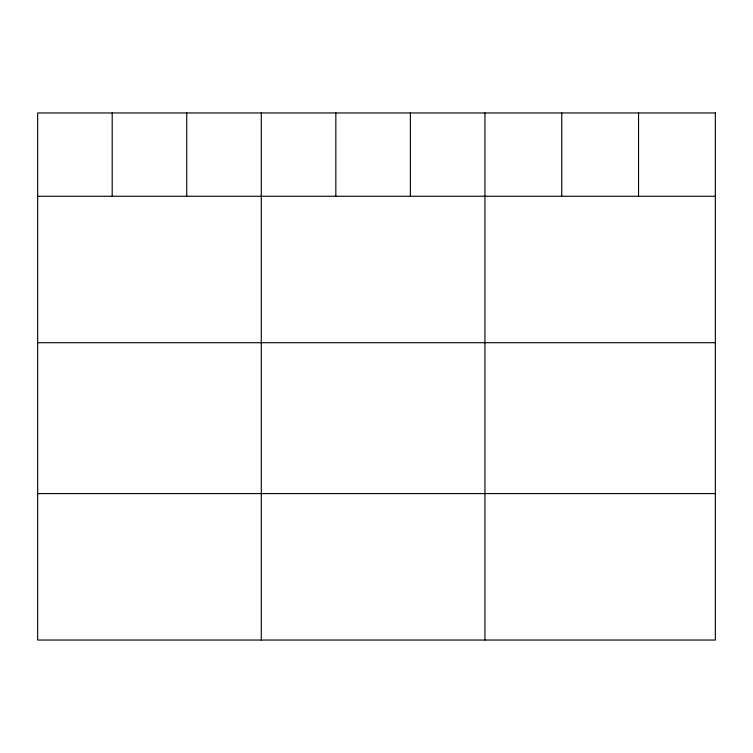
<?xml version="1.0" encoding="UTF-8"?>
<svg xmlns="http://www.w3.org/2000/svg" width="753" height="753" viewBox="0 0 753 753"><rect width="100%" height="100%" fill="white"/><g stroke="black" fill="none" stroke-linecap="round" stroke-linejoin="round"><path stroke-width="1.13" d="M37.65 196.26L715.35 196.26M37.65 342.709L715.35 342.709M37.65 493.591L715.35 493.591M638.544 112.959L638.544 196.26M561.738 112.959L561.738 196.26M484.932 112.959L484.932 640.041M410.385 112.959L410.385 196.26M335.838 112.959L335.838 196.26M261.291 112.959L261.291 640.041M186.744 112.959L186.744 196.26M112.197 112.959L112.197 196.26M715.35 112.959L37.65 112.959L37.65 640.041L715.35 640.041L715.35 112.959"/></g></svg>
